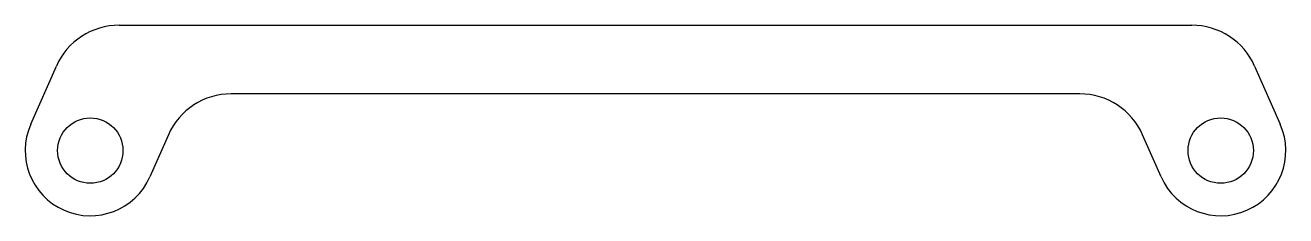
# Model space of a CAD drawing. Header units: millimetres. Extents: x -349 to 19, y -19 to 37.
import ezdxf

# ---------------------------------------------------------------- set-up
doc = ezdxf.new("R2010")
doc.units = ezdxf.units.MM

msp = doc.modelspace()

# ---------------------------------------------------------------- linework, layer by layer
at = {"color": 7, "linetype": 'Continuous', "lineweight": 25}
for p, q in [((-321.6, 36.55), (-8.4, 36.55)), ((-347.38, 7.67), (-339.9, 24.62)), ((9.9, 24.62), (17.38, 7.67)), ((-41.11, 16.55), (-288.89, 16.55)), ((-307.19, 4.62), (-312.62, -7.67)), ((-17.38, -7.67), (-22.81, 4.62))]:
    msp.add_line(p, q, dxfattribs=at)
for centre in [(-330, 0), (0, 0)]:
    msp.add_circle(centre, 9.53, dxfattribs=at)
for centre, radius, start, end in [((-321.6, 16.55), 20, 90, 156.1904), ((-8.4, 16.55), 20, 23.8096, 90), ((-288.89, -3.45), 20, 90, 156.1904), ((-41.11, -3.45), 20, 23.8096, 90), ((-330, 0), 19, 156.1904, 336.1904), ((0, 0), 19, 203.8096, 23.8096)]:
    msp.add_arc(centre, radius, start, end, dxfattribs=at)

doc.saveas('drawing.dxf')
